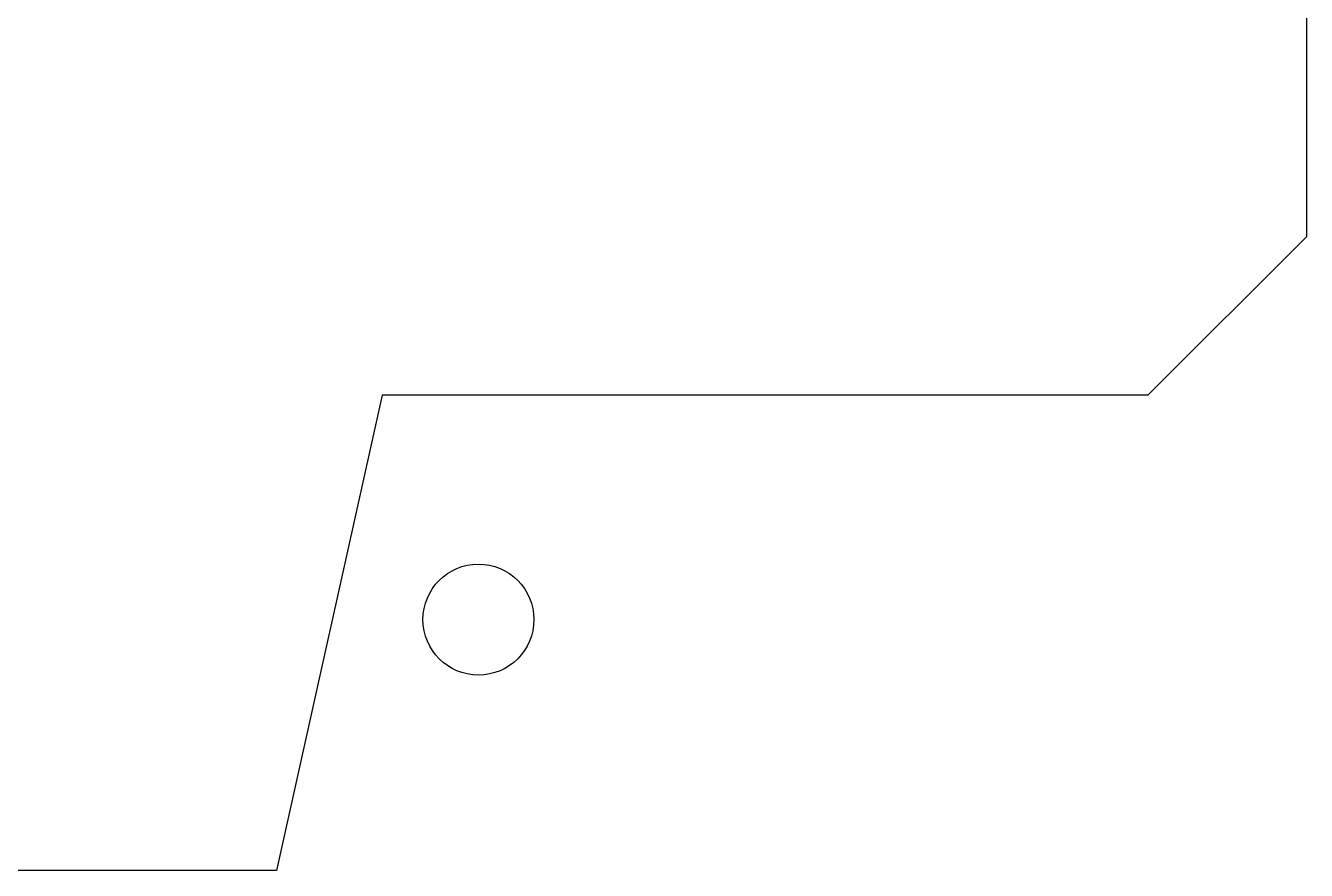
# Model space of a CAD drawing. Extents: x -85 to 85, y 0 to 426.
# Drawn here: x 5.5 to 54, y 362 to 394 of the extents above; entities that cross this region are included whole.
import ezdxf

# ---------------------------------------------------------------- set-up
doc = ezdxf.new("R2010")
doc.units = 0
doc.layers.get('0').update_dxf_attribs({"linetype": 'continuous'})

# ---------------------------------------------------------------- blocks, each defined once
blk = doc.blocks.new('CUT001')
at = {"color": 0}
for p, q in [((54, 404), (54, 386)), ((54, 386), (48, 380)), ((19, 380), (15, 362)), ((48, 380), (19, 380)), ((15, 362), (1, 362))]:
    blk.add_line(p, q, dxfattribs=at)
blk.add_circle((22.65, 371.5), 2.1, dxfattribs=at)

msp = doc.modelspace()

# ---------------------------------------------------------------- block references
at = {"color": 0}
msp.add_blockref('CUT001', (0, 0), dxfattribs=at)

doc.saveas('drawing.dxf')
